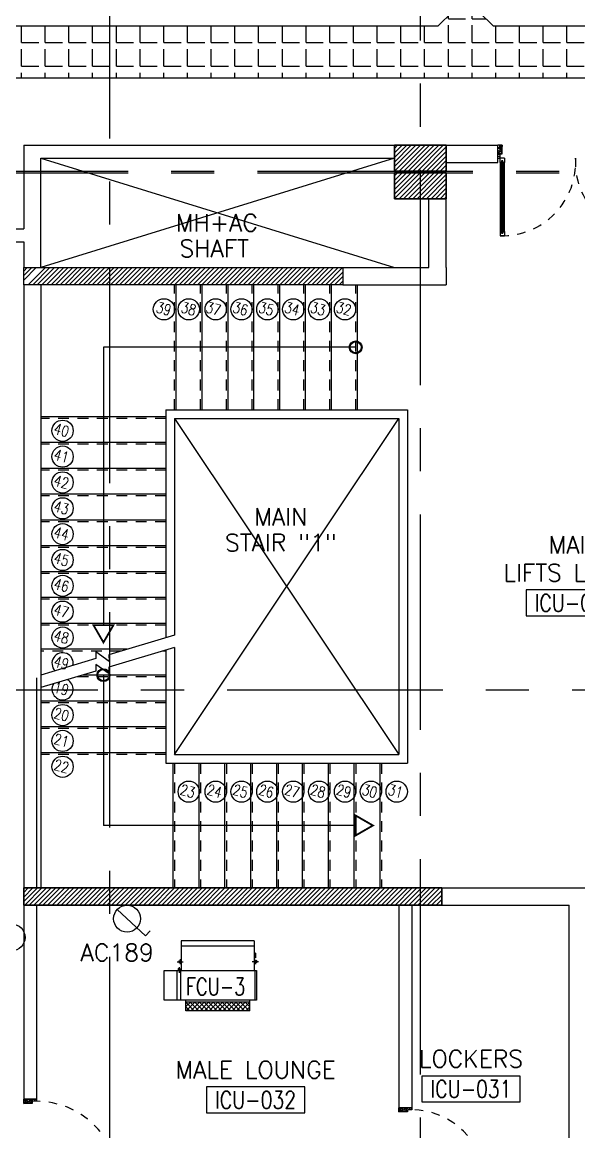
# Model space of a CAD drawing. Extents: x -0.4 to 91.9, y -1.1 to 78.4.
# Drawn here: x 61.97 to 68.43, y 22.22 to 35.1 of the extents above; entities that cross this region are included whole.
import ezdxf
from ezdxf.enums import TextEntityAlignment as Align

# ---------------------------------------------------------------- set-up
doc = ezdxf.new("R2010")
doc.units = 0
doc.header["$MEASUREMENT"] = 0
for name, pattern in [('CENTERX2', [4, 2.5, -0.5, 0.5, -0.5]), ('HIDDEN', [0.375, 0.25, -0.125]), ('HIDDEN2', [0.1875, 0.125, -0.0625])]:
    doc.linetypes.add(name, pattern=pattern)
doc.layers.get('0').update_dxf_attribs({"color": 11, "linetype": 'CONTINUOUS'})
for name, color, linetype in [('AXES', 11, 'CENTERX2'), ('COL', 11, 'CONTINUOUS'), ('DOOR', 11, 'CONTINUOUS'), ('E-SOCKETS', 4, 'CONTINUOUS'), ('E-TRAY', 2, 'CONTINUOUS'), ('FCU', 7, 'CONTINUOUS'), ('HAT', 11, 'CONTINUOUS'), ('RM-BOX', 11, 'CONTINUOUS'), ('RM-NAME', 11, 'CONTINUOUS'), ('RM-NO', 11, 'CONTINUOUS'), ('SHAFT', 11, 'CONTINUOUS'), ('STR', 11, 'CONTINUOUS'), ('TEXTN', 2, 'CONTINUOUS'), ('WALL', 11, 'CONTINUOUS')]:
    doc.layers.add(name, color=color, linetype=linetype)
doc.styles.add('ROMANS', font='ROMANS.shx', dxfattribs={"width": 0.6})

# ---------------------------------------------------------------- blocks, each defined once
blk = doc.blocks.new('RM1')
at = {"layer": 'RM-BOX'}
blk.add_lwpolyline([(570, -200), (-570, -200), (-570, -500), (570, -500)], close=True, dxfattribs=at)
at = {"layer": 'RM-NAME', "style": 'ROMANS'}
for tag, p in [('ROOMNAME1', (0, 324)), ('ROOMNAME2', (0, 0))]:
    blk.add_attdef(tag, text='', height=200, dxfattribs=at).set_placement(p, align=Align.MIDDLE)
at = {"layer": 'RM-NO', "style": 'ROMANS', "width": 0.8}
blk.add_attdef('ROOMNO', text='', height=200, dxfattribs=at).set_placement((0, -350), align=Align.MIDDLE)
blk = doc.blocks.new('*X93')
at = {"color": 0}
for p, q in [((76229, 144854), (76375, 145000)), ((76229, 144907), (76322, 145000)), ((76229, 144960), (76269, 145000)), ((76281, 144800), (76481, 145000)), ((76334, 144800), (76534, 145000)), ((76387, 144800), (76587, 145000)), ((76440, 144800), (76640, 145000)), ((76493, 144800), (76693, 145000)), ((76546, 144800), (76746, 145000)), ((76599, 144800), (76799, 145000)), ((76652, 144800), (76852, 145000)), ((76705, 144800), (76905, 145000)), ((76758, 144800), (76958, 145000)), ((76811, 144800), (77011, 145000)), ((76864, 144800), (77064, 145000)), ((76917, 144800), (77117, 145000)), ((76971, 144800), (77171, 145000)), ((77024, 144800), (77224, 145000)), ((77077, 144800), (77277, 145000)), ((77130, 144800), (77330, 145000)), ((77183, 144800), (77383, 145000)), ((77236, 144800), (77436, 145000)), ((77289, 144800), (77489, 145000)), ((77342, 144800), (77542, 145000)), ((77395, 144800), (77595, 145000)), ((77448, 144800), (77648, 145000)), ((77501, 144800), (77701, 145000)), ((77554, 144800), (77754, 145000)), ((77607, 144800), (77807, 145000)), ((77660, 144800), (77860, 145000)), ((77713, 144800), (77913, 145000)), ((77766, 144800), (77966, 145000)), ((77819, 144800), (78019, 145000)), ((77872, 144800), (78072, 145000)), ((77925, 144800), (78125, 145000)), ((77978, 144800), (78178, 145000)), ((78031, 144800), (78231, 145000)), ((78084, 144800), (78284, 145000)), ((78137, 144800), (78337, 145000)), ((78190, 144800), (78390, 145000)), ((78243, 144800), (78443, 145000)), ((78296, 144800), (78496, 145000)), ((78349, 144800), (78549, 145000)), ((78402, 144800), (78602, 145000)), ((78455, 144800), (78655, 145000)), ((78508, 144800), (78708, 145000)), ((78562, 144800), (78762, 145000)), ((78615, 144800), (78815, 145000)), ((78668, 144800), (78868, 145000)), ((78721, 144800), (78921, 145000)), ((78774, 144800), (78974, 145000)), ((78827, 144800), (79027, 145000)), ((78880, 144800), (79080, 145000)), ((78933, 144800), (79133, 145000)), ((78986, 144800), (79186, 145000)), ((79039, 144800), (79239, 145000)), ((79092, 144800), (79292, 145000)), ((79145, 144800), (79345, 145000)), ((79198, 144800), (79398, 145000)), ((79251, 144800), (79451, 145000)), ((79304, 144800), (79504, 145000)), ((79357, 144800), (79557, 145000)), ((79410, 144800), (79610, 145000)), ((79463, 144800), (79663, 145000)), ((79516, 144800), (79716, 145000)), ((79569, 144800), (79769, 145000)), ((79622, 144800), (79822, 145000)), ((79675, 144800), (79875, 145000)), ((79728, 144800), (79928, 145000)), ((79781, 144800), (79929, 144948)), ((79834, 144800), (79929, 144895)), ((79887, 144800), (79929, 144842))]:
    blk.add_line(p, q, dxfattribs=at)
blk = doc.blocks.new('*X92')
at = {"color": 0}
for p, q in [((76229, 137641), (76388, 137800)), ((76229, 137694), (76334, 137800)), ((76229, 137748), (76281, 137800)), ((76241, 137600), (76441, 137800)), ((76294, 137600), (76494, 137800)), ((76347, 137600), (76547, 137800)), ((76400, 137600), (76600, 137800)), ((76453, 137600), (76653, 137800)), ((76506, 137600), (76706, 137800)), ((76559, 137600), (76759, 137800)), ((76612, 137600), (76812, 137800)), ((76665, 137600), (76865, 137800)), ((76718, 137600), (76918, 137800)), ((76771, 137600), (76971, 137800)), ((76824, 137600), (77024, 137800)), ((76877, 137600), (77077, 137800)), ((76930, 137600), (77130, 137800)), ((76983, 137600), (77183, 137800)), ((77036, 137600), (77236, 137800)), ((77089, 137600), (77289, 137800)), ((77142, 137600), (77342, 137800)), ((77195, 137600), (77395, 137800)), ((77248, 137600), (77448, 137800)), ((77301, 137600), (77501, 137800)), ((77354, 137600), (77554, 137800)), ((77407, 137600), (77607, 137800)), ((77460, 137600), (77660, 137800)), ((77513, 137600), (77713, 137800)), ((77566, 137600), (77766, 137800)), ((77619, 137600), (77819, 137800)), ((77672, 137600), (77872, 137800)), ((77725, 137600), (77925, 137800)), ((77779, 137600), (77979, 137800)), ((77832, 137600), (78032, 137800)), ((77885, 137600), (78085, 137800)), ((77938, 137600), (78138, 137800)), ((77991, 137600), (78191, 137800)), ((78044, 137600), (78244, 137800)), ((78097, 137600), (78297, 137800)), ((78150, 137600), (78350, 137800)), ((78203, 137600), (78403, 137800)), ((78256, 137600), (78456, 137800)), ((78309, 137600), (78509, 137800)), ((78362, 137600), (78562, 137800)), ((78415, 137600), (78615, 137800)), ((78468, 137600), (78668, 137800)), ((78521, 137600), (78721, 137800)), ((78574, 137600), (78774, 137800)), ((78627, 137600), (78827, 137800)), ((78680, 137600), (78880, 137800)), ((78733, 137600), (78933, 137800)), ((78786, 137600), (78986, 137800)), ((78839, 137600), (79039, 137800)), ((78892, 137600), (79092, 137800)), ((78945, 137600), (79145, 137800)), ((78998, 137600), (79198, 137800)), ((79051, 137600), (79251, 137800)), ((79104, 137600), (79304, 137800)), ((79157, 137600), (79357, 137800)), ((79210, 137600), (79410, 137800)), ((79263, 137600), (79463, 137800)), ((79316, 137600), (79516, 137800)), ((79369, 137600), (79569, 137800)), ((79423, 137600), (79623, 137800)), ((79476, 137600), (79676, 137800)), ((79529, 137600), (79729, 137800)), ((79582, 137600), (79782, 137800)), ((79635, 137600), (79835, 137800)), ((79688, 137600), (79888, 137800)), ((79741, 137600), (79941, 137800)), ((79794, 137600), (79994, 137800)), ((79847, 137600), (80047, 137800)), ((79900, 137600), (80100, 137800)), ((79953, 137600), (80153, 137800)), ((80006, 137600), (80206, 137800)), ((80059, 137600), (80259, 137800)), ((80112, 137600), (80312, 137800)), ((80165, 137600), (80365, 137800)), ((80218, 137600), (80418, 137800)), ((80271, 137600), (80471, 137800)), ((80324, 137600), (80524, 137800)), ((80377, 137600), (80577, 137800)), ((80430, 137600), (80630, 137800)), ((80483, 137600), (80683, 137800)), ((80536, 137600), (80736, 137800)), ((80589, 137600), (80789, 137800)), ((80642, 137600), (80842, 137800)), ((80695, 137600), (80895, 137800)), ((80748, 137600), (80948, 137800)), ((80801, 137600), (81001, 137800)), ((80854, 137600), (81054, 137800)), ((80907, 137600), (81079, 137772)), ((80960, 137600), (81079, 137718)), ((81014, 137600), (81079, 137665)), ((81067, 137600), (81079, 137612))]:
    blk.add_line(p, q, dxfattribs=at)
blk = doc.blocks.new('C5')
at = {"layer": 'HAT', "linetype": 'ByBlock'}
h = blk.add_hatch(dxfattribs=at)
h.set_pattern_fill('ANSI31', color=256, scale=300, style=0)
h.set_pattern_definition([(45, (-223356.182, -51411.005), (-26.516504, 26.516504), [])])
h.paths.add_polyline_path([(300, 300), (0, 300), (0, 0), (300, 0)])
h.paths.add_polyline_path([(600, 300), (300, 300), (300, 0), (600, 0)])
at = {"layer": 'COL'}
blk.add_lwpolyline([(600, 300), (0, 300), (0, 0), (600, 0)], close=True, dxfattribs=at)
blk = doc.blocks.new('A$C272A55A0')
at = {"layer": 'DOOR', "color": 0, "linetype": 'ByBlock'}
for p, q in [((0, 900), (0, 1050)), ((50, 1050), (0, 1050)), ((50, 950), (50, 1050)), ((1750, 950), (1750, 1050)), ((1750, 1050), (1800, 1050)), ((1800, 1050), (1800, 900)), ((25, 950), (50, 950)), ((25, 900), (25, 950)), ((1775, 950), (1750, 950)), ((1775, 900), (1775, 950)), ((0, 900), (25, 900)), ((75, 900), (25, 900)), ((25, 850), (25, 900)), ((42, 850), (25, 850)), ((58, 870), (42, 870)), ((42, 870), (42, 850)), ((58, 850), (58, 870)), ((75, 850), (58, 850)), ((75, 900), (75, 850)), ((1725, 900), (1775, 900)), ((1725, 900), (1725, 850)), ((1725, 850), (1742, 850)), ((1742, 870), (1758, 870)), ((1742, 850), (1742, 870)), ((1758, 870), (1758, 850)), ((1758, 850), (1775, 850)), ((1800, 900), (1775, 900)), ((1775, 850), (1775, 900)), ((1718, 160), (1709, 160)), ((1709, 95), (1709, 160)), ((1725, 173), (1718, 173)), ((1718, 173), (1718, 83)), ((1718, 95), (1718, 160)), ((1775, 173), (1782, 173)), ((1782, 173), (1782, 83)), ((1782, 160), (1791, 160)), ((1782, 95), (1782, 160)), ((1791, 95), (1791, 160)), ((25, 50), (42, 50)), ((25, 50), (25, 0)), ((25, 0), (75, 0)), ((75, 0), (25, 0)), ((42, 50), (42, 30)), ((42, 30), (58, 30)), ((58, 50), (75, 50)), ((58, 50), (58, 30)), ((75, 50), (75, 0)), ((1718, 95), (1709, 95)), ((1725, 83), (1718, 83)), ((1742, 50), (1725, 50)), ((1725, 50), (1725, 0)), ((1775, 0), (1725, 0)), ((1725, 0), (1775, 0)), ((1742, 50), (1742, 30)), ((1758, 30), (1742, 30)), ((1775, 50), (1758, 50)), ((1758, 50), (1758, 30)), ((1775, 83), (1782, 83)), ((1775, 50), (1775, 0)), ((1782, 95), (1791, 95))]:
    blk.add_line(p, q, dxfattribs=at)
at = {"layer": 'DOOR', "color": 9, "linetype": 'ByBlock'}
for p, q in [((50, 1050), (0, 1010)), ((50, 1050), (0, 937)), ((50, 1050), (37, 950)), ((1750, 1050), (1800, 1010)), ((1750, 1050), (1800, 937)), ((1750, 1050), (1763, 950))]:
    blk.add_line(p, q, dxfattribs=at)
at = {"layer": 'DOOR', "linetype": 'ByBlock'}
for p, q in [((25, 850), (25, 50)), ((42, 850), (42, 50)), ((58, 850), (58, 50)), ((75, 50), (75, 850)), ((1725, 50), (1725, 850)), ((1742, 850), (1742, 50)), ((1758, 850), (1758, 50)), ((1775, 850), (1775, 50))]:
    blk.add_line(p, q, dxfattribs=at)
at = {"layer": 'DOOR', "color": 0, "linetype": 'ByBlock'}
for centre in [(1676, 128), (1824, 128)]:
    blk.add_circle(centre, 32.4, dxfattribs=at)
at = {"layer": 'DOOR', "color": 9, "linetype": 'ByBlock'}
for centre, radius, start, end in [((50, 1050), 34.4, 180, 270), ((50, 1050), 14.4, 180, 270), ((1750, 1050), 14.4, 270, 0), ((1750, 1050), 34.4, 270, 0), ((50, 1050), 54.4, 203.2074, 270), ((50, 1050), 74.4, 227.7764, 270), ((50, 1050), 94.4, 238.0182, 270), ((50, 1050), 114, 244.0838, 257.3774), ((50, 1050), 134, 248.1598, 259.28), ((50, 1050), 154, 251.1053, 256.2858), ((1750, 1050), 54.4, 270, 336.7926), ((1750, 1050), 74.4, 270, 312.2236), ((1750, 1050), 94.4, 270, 301.9818), ((1750, 1050), 114, 282.6226, 295.9162), ((1750, 1050), 134, 280.72, 291.8402), ((1750, 1050), 154, 283.7142, 288.8947)]:
    blk.add_arc(centre, radius, start, end, dxfattribs=at)
at = {"layer": 'DOOR', "linetype": 'HIDDEN', "ltscale": 0.5}
for centre, start, end in [((50, 851), 268.3174, 3.2965), ((1750, 851), 176.7035, 271.6826)]:
    blk.add_arc(centre, 851, start, end, dxfattribs=at)
at = {"layer": 'WALL', "linetype": 'ByBlock'}
blk.add_line((1800, 900), (1800, 1050), dxfattribs=at)
blk = doc.blocks.new('DOOR90')
at = {"layer": 'DOOR', "color": 0, "linetype": 'ByBlock'}
for p, q in [((-150, 0), (-150, -25)), ((-150, 0), (0, 0)), ((0, -50), (0, 0)), ((-1000, -25), (-1000, -75)), ((-1000, -75), (-1000, -25)), ((-950, -25), (-1000, -25)), ((-950, -75), (-1000, -75)), ((-970, -42), (-970, -58)), ((-950, -42), (-970, -42)), ((-950, -58), (-970, -58)), ((-950, -25), (-950, -42)), ((-950, -58), (-950, -75)), ((-918, -25), (-918, -18)), ((-828, -18), (-918, -18)), ((-918, -75), (-918, -82)), ((-828, -82), (-918, -82)), ((-905, -18), (-905, -9)), ((-905, -9), (-840, -9)), ((-905, -18), (-840, -18)), ((-905, -82), (-905, -91)), ((-905, -82), (-840, -82)), ((-905, -91), (-840, -91)), ((-840, -18), (-840, -9)), ((-840, -82), (-840, -91)), ((-828, -25), (-828, -18)), ((-828, -75), (-828, -82)), ((-200, -42), (-200, -25)), ((-200, -25), (-150, -25)), ((-180, -42), (-200, -42)), ((-200, -75), (-200, -58)), ((-200, -58), (-180, -58)), ((-150, -75), (-200, -75)), ((-180, -58), (-180, -42)), ((-150, -75), (-150, -25)), ((-150, -25), (-100, -25)), ((-100, -25), (-100, -50)), ((-100, -50), (0, -50)), ((-150, -900), (-150, -875)), ((-150, -875), (-100, -875)), ((0, -900), (-150, -900)), ((-150, -900), (0, -900)), ((-100, -850), (0, -850)), ((-100, -875), (-100, -850)), ((0, -850), (0, -900))]:
    blk.add_line(p, q, dxfattribs=at)
at = {"layer": 'DOOR', "color": 9, "linetype": 'ByBlock'}
for p, q in [((0, -50), (-114, 0)), ((0, -50), (-40, 0)), ((0, -50), (-100, -37)), ((0, -850), (-114, -900)), ((0, -850), (-100, -863)), ((0, -850), (-40, -900))]:
    blk.add_line(p, q, dxfattribs=at)
at = {"layer": 'DOOR', "linetype": 'ByBlock'}
for p, q in [((-200, -25), (-950, -25)), ((-200, -42), (-950, -42)), ((-200, -58), (-950, -58)), ((-950, -75), (-200, -75))]:
    blk.add_line(p, q, dxfattribs=at)
at = {"layer": 'DOOR', "color": 0, "linetype": 'ByBlock'}
for centre in [(-873, 24), (-873, -124)]:
    blk.add_circle(centre, 32.4, dxfattribs=at)
at = {"layer": 'DOOR', "color": 9, "linetype": 'ByBlock'}
for centre, radius, start, end in [((0, -50), 154, 161.1053, 166.2858), ((0, -50), 134, 158.1598, 169.28), ((0, -50), 94.4, 148.0182, 180), ((0, -50), 74.4, 137.7764, 180), ((0, -50), 114, 154.0838, 167.3774), ((0, -50), 54.4, 113.2074, 180), ((0, -50), 34.4, 90, 180), ((0, -50), 14.4, 90, 180), ((0, -850), 154, 193.7142, 198.8947), ((0, -850), 134, 190.72, 201.8402), ((0, -850), 94.4, 180, 211.9818), ((0, -850), 74.4, 180, 222.2236), ((0, -850), 54.4, 180, 246.7926), ((0, -850), 34.4, 180, 270), ((0, -850), 14.4, 180, 270)]:
    blk.add_arc(centre, radius, start, end, dxfattribs=at)
at = {"layer": 'DOOR', "linetype": 'HIDDEN', "ltscale": 0.5}
blk.add_arc((-150, -25), 850, 180, 270, dxfattribs=at)
blk = doc.blocks.new('DOOR-10')
at = {"layer": 'DOOR', "color": 0, "linetype": 'ByBlock'}
for p, q in [((-26, 1100), (-76, 1100)), ((-76, 1100), (-26, 1100)), ((-76, 1050), (-76, 1100)), ((-59, 1050), (-76, 1050)), ((-43, 1070), (-59, 1070)), ((-59, 1050), (-59, 1070)), ((-43, 1050), (-43, 1070)), ((-26, 1050), (-43, 1050)), ((-26, 1050), (-26, 1100)), ((-83, 1005), (-92, 1005)), ((-92, 1005), (-92, 940)), ((-83, 940), (-92, 940)), ((-76, 1018), (-83, 1018)), ((-83, 928), (-83, 1018)), ((-83, 1005), (-83, 940)), ((-76, 928), (-83, 928)), ((-26, 1018), (-18, 1018)), ((-26, 928), (-18, 928)), ((-18, 928), (-18, 1018)), ((-18, 1005), (-9, 1005)), ((-18, 1005), (-18, 940)), ((-18, 940), (-9, 940)), ((-9, 1005), (-9, 940)), ((-1001, 0), (-1001, 150)), ((-1001, 150), (-976, 150)), ((-1001, 150), (-1001, 0)), ((-976, 150), (-976, 100)), ((-76, 200), (-59, 200)), ((-76, 150), (-76, 200)), ((-76, 150), (-26, 150)), ((-59, 200), (-59, 180)), ((-59, 180), (-43, 180)), ((-43, 200), (-26, 200)), ((-43, 180), (-43, 200)), ((-26, 200), (-26, 150)), ((-1, 150), (-26, 150)), ((-26, 150), (-26, 100)), ((-951, 0), (-1001, 0)), ((-976, 100), (-951, 100)), ((-951, 100), (-951, 0)), ((-51, 100), (-51, 0)), ((-26, 100), (-51, 100)), ((-51, 0), (-1, 0))]:
    blk.add_line(p, q, dxfattribs=at)
at = {"layer": 'DOOR', "linetype": 'ByBlock'}
for p, q in [((-76, 1050), (-76, 200)), ((-59, 200), (-59, 1050)), ((-43, 200), (-43, 1050)), ((-26, 200), (-26, 1050))]:
    blk.add_line(p, q, dxfattribs=at)
at = {"layer": 'DOOR', "color": 9, "linetype": 'ByBlock'}
for p, q in [((-1, 0), (-1, 150)), ((-951, 0), (-1001, 114)), ((-951, 0), (-1001, 40)), ((-951, 0), (-964, 100)), ((-51, 0), (-1, 114)), ((-51, 0), (-37, 100)), ((-51, 0), (-1, 40))]:
    blk.add_line(p, q, dxfattribs=at)
at = {"layer": 'DOOR', "color": 0, "linetype": 'ByBlock'}
for centre in [(-124, 973), (23, 973)]:
    blk.add_circle(centre, 32.4, dxfattribs=at)
at = {"layer": 'DOOR', "linetype": 'HIDDEN', "ltscale": 0.5}
blk.add_arc((-23, 149), 952, 93.1482, 179.9482, dxfattribs=at)
at = {"layer": 'DOOR', "color": 9, "linetype": 'ByBlock'}
for centre, radius, start, end in [((-951, 0), 154, 103.7142, 108.8947), ((-951, 0), 134, 100.72, 111.8402), ((-51, 0), 134, 68.1598, 79.28), ((-51, 0), 154, 71.1053, 76.2858), ((-951, 0), 94.4, 90, 121.9818), ((-951, 0), 74.4, 90, 132.2236), ((-951, 0), 54.4, 90, 156.7926), ((-951, 0), 34.4, 90, 180), ((-951, 0), 14.4, 90, 180), ((-51, 0), 94.4, 58.0182, 90), ((-51, 0), 74.4, 47.7764, 90), ((-51, 0), 54.4, 23.2074, 90), ((-51, 0), 34.4, 0, 90), ((-51, 0), 14.4, 0, 90), ((-51, 0), 114, 64.0838, 77.3774)]:
    blk.add_arc(centre, radius, start, end, dxfattribs=at)
blk = doc.blocks.new('*X190')
at = {"color": 0}
for p, q in [((16890, -2467), (16943, -2414)), ((16890, -2520), (16990, -2420)), ((16990, -2512), (16892, -2414)), ((16990, -2459), (16945, -2414)), ((16990, -2565), (16890, -2465)), ((16890, -2573), (16990, -2473)), ((16990, -2619), (16890, -2519)), ((16890, -2626), (16990, -2526)), ((16990, -2672), (16890, -2572)), ((16890, -2679), (16990, -2579)), ((16990, -2725), (16890, -2625)), ((16890, -2732), (16990, -2632)), ((16990, -2778), (16890, -2678)), ((16890, -2785), (16990, -2685)), ((16990, -2831), (16890, -2731)), ((16890, -2838), (16990, -2738)), ((16990, -2884), (16890, -2784)), ((16890, -2891), (16990, -2791)), ((16990, -2937), (16890, -2837)), ((16890, -2944), (16990, -2844)), ((16990, -2990), (16890, -2890)), ((16890, -2997), (16990, -2897)), ((16990, -3043), (16890, -2943)), ((16890, -3050), (16990, -2950)), ((16990, -3096), (16890, -2996)), ((16890, -3103), (16990, -3003)), ((16990, -3149), (16890, -3049)), ((16892, -3155), (16990, -3056)), ((16944, -3155), (16890, -3102)), ((16945, -3155), (16990, -3109))]:
    blk.add_line(p, q, dxfattribs=at)
blk = doc.blocks.new('WHE06')
at = {"color": 2}
for p, q in [((689, 621), (346, 621)), ((346, 621), (346, 469)), ((689, 469), (689, 621)), ((60, -422), (60, 422)), ((212, 437), (269, 437)), ((232, 452), (232, 422)), ((232, 452), (252, 452)), ((242, 472), (242, 399)), ((252, 452), (252, 422)), ((305, 448), (373, 448)), ((321, 458), (321, 438)), ((321, 458), (346, 458)), ((321, 438), (346, 438)), ((346, 430), (689, 430)), ((811, 371), (689, 371)), ((711, -371), (711, 371)), ((811, -371), (811, 371)), ((811, -371), (689, -371)), ((142, -437), (142, -422)), ((142, -437), (197, -437)), ((197, -437), (197, -422)), ((221, -437), (269, -437)), ((232, -452), (232, -422)), ((232, -452), (252, -452)), ((242, -472), (242, -399)), ((252, -452), (252, -422)), ((346, -430), (689, -430))]:
    blk.add_line(p, q, dxfattribs=at)
at = {"color": 6}
for p, q in [((0, -422), (0, 422)), ((0, 422), (346, 422)), ((346, 469), (346, -451)), ((689, 469), (346, 469)), ((689, -451), (689, 469)), ((0, -422), (346, -422)), ((346, -451), (689, -451))]:
    blk.add_line(p, q, dxfattribs=at)
at = {"color": 2}
blk.add_blockref('*X190', (-16179, 2784), dxfattribs=at)

msp = doc.modelspace()

# ---------------------------------------------------------------- hatches: boundary and pattern name
at = {"layer": 'HAT', "linetype": 'ByBlock'}
h = msp.add_hatch(dxfattribs=at)
h.set_pattern_fill('ANGLE', color=256, style=0)
h.set_pattern_definition([(0, (-275968.1855, -57293.01293), (0, 0.275), [0.2, -0.075]), (90, (-275968.1855, -57293.01293), (-0.275, 2e-17), [0.2, -0.075])])
h.paths.add_polyline_path([(59.39, 34.4506), (59.39, 35.0506), (56.99, 35.0506), (56.99, 34.4506)])
h.paths.add_polyline_path([(62.99, 34.4506), (62.99, 35.0506), (59.39, 35.0506), (59.39, 34.4506)])
h.paths.add_polyline_path([(66.59, 34.4506), (66.59, 35.0506), (62.99, 35.0506), (62.99, 34.4506)])
h.paths.add_polyline_path([(70.19, 34.4506), (70.19, 35.0506), (67.4374, 35.0506), (67.2649, 35.2231), (67.2649, 36.97), (66.9649, 36.97), (66.9649, 35.2231), (66.7924, 35.0506), (66.59, 35.0506), (66.59, 34.4506)])
h.paths.add_polyline_path([(73.7434, 34.4506), (74.0391, 34.155), (74.0391, 33.3989), (74.415, 33.3989), (74.415, 33.47), (74.415, 33.52), (74.465, 33.52), (74.465, 33.57), (74.44, 33.57), (74.44, 33.67), (74.49, 33.67), (74.6391, 33.67), (74.6391, 34.4035), (73.9919, 35.0506), (70.19, 35.0506), (70.19, 34.4506)])

# ---------------------------------------------------------------- linework, layer by layer
at = {"layer": 'AXES'}
for p, q in [((66.59, -1.1143), (66.59, 77.6984)), ((66.59, -1.1143), (66.59, 77.6984)), ((62.99, 5.75), (62.99, 64.57)), ((0.7, 33.37), (73.79, 33.37)), ((0.7, 33.35), (73.79, 33.35)), ((0.35, 27.35), (68.39, 27.35)), ((68.39, 27.35), (84.59, 27.35))]:
    msp.add_line(p, q, dxfattribs=at)
at = {"layer": 'COL'}
for points in [[(61.99, 32.05), (61.99, 32.25), (65.69, 32.25), (65.69, 32.05)], [(66.84, 25.05), (61.99, 25.05), (61.99, 24.85), (66.84, 24.85)]]:
    msp.add_lwpolyline(points, close=True, dxfattribs=at)
at = {"layer": 'E-SOCKETS'}
for p, q in [((63.075, 24.8002), (63.4029, 24.495)), ((63.4029, 24.495), (63.4573, 24.5536))]:
    msp.add_line(p, q, dxfattribs=at)
for centre in [(63.1894, 24.6937), (61.849, 24.4762)]:
    msp.add_circle(centre, 0.1562, dxfattribs=at)
at = {"layer": 'E-TRAY', "color": 4, "linetype": 'ByBlock'}
for p, q in [((66.7924, 35.0506), (66.9649, 35.2231)), ((67.4374, 35.0506), (67.2649, 35.2231))]:
    msp.add_line(p, q, dxfattribs=at)
at = {"layer": 'E-TRAY', "color": 4}
for p, q in [((66.7924, 35.0506), (32.1534, 35.0506)), ((73.9919, 35.0506), (67.4374, 35.0506)), ((73.7434, 34.4506), (60.3146, 34.4506))]:
    msp.add_line(p, q, dxfattribs=at)
at = {"layer": 'SHAFT'}
for p, q in [((66.29, 33.52), (62.19, 32.25)), ((62.19, 33.52), (66.29, 32.25)), ((63.74, 30.5), (66.34, 26.6)), ((63.74, 26.6), (66.34, 30.5))]:
    msp.add_line(p, q, dxfattribs=at)
at = {"layer": 'STR', "linetype": 'HIDDEN2'}
for p, q in [((63.74, 30.6), (63.74, 32.05)), ((64.04, 30.6), (64.04, 32.05)), ((64.34, 30.6), (64.34, 32.05)), ((64.64, 30.6), (64.64, 32.05)), ((64.94, 30.6), (64.94, 32.05)), ((65.24, 30.6), (65.24, 32.05)), ((65.54, 30.6), (65.54, 32.05)), ((65.84, 30.6), (65.84, 32.05)), ((63.64, 30.5), (62.19, 30.5)), ((63.64, 30.2), (62.19, 30.2)), ((63.64, 29.9), (62.19, 29.9)), ((63.64, 29.6), (62.19, 29.6)), ((63.64, 29.3), (62.19, 29.3)), ((63.64, 29), (62.19, 29)), ((63.64, 28.7), (62.19, 28.7)), ((63.64, 28.4), (62.19, 28.4)), ((63.64, 28.1), (62.19, 28.1)), ((63.1221, 27.8), (62.19, 27.8)), ((63.64, 27.8), (63.6046, 27.8)), ((63.64, 27.5), (62.6059, 27.5)), ((63.64, 27.2), (62.19, 27.2)), ((63.64, 26.9), (62.19, 26.9)), ((63.64, 26.6), (62.19, 26.6)), ((63.74, 26.5), (63.74, 25.05)), ((64.04, 26.5), (64.04, 25.05)), ((64.34, 26.5), (64.34, 25.05)), ((64.64, 26.5), (64.64, 25.05)), ((64.94, 26.5), (64.94, 25.05)), ((65.24, 26.5), (65.24, 25.05)), ((65.54, 26.5), (65.54, 25.05)), ((65.84, 26.5), (65.84, 25.05)), ((66.14, 26.5), (66.14, 25.05))]:
    msp.add_line(p, q, dxfattribs=at)
at = {"layer": 'STR'}
for p, q in [((63.76, 30.6), (63.76, 32.05)), ((64.06, 30.6), (64.06, 32.05)), ((64.36, 30.6), (64.36, 32.05)), ((64.66, 30.6), (64.66, 32.05)), ((64.96, 30.6), (64.96, 32.05)), ((65.26, 30.6), (65.26, 32.05)), ((65.56, 30.6), (65.56, 32.05)), ((65.86, 30.6), (65.86, 32.05)), ((65.84, 31.325), (62.915, 31.325)), ((62.915, 31.325), (62.915, 28.1)), ((63.64, 30.6), (63.64, 27.9556)), ((63.64, 30.6), (66.44, 30.6)), ((66.44, 30.6), (66.44, 26.5)), ((63.64, 30.52), (62.19, 30.52)), ((63.64, 30.52), (62.19, 30.52)), ((63.74, 30.5), (63.74, 27.9856)), ((63.74, 30.5), (66.34, 30.5)), ((66.34, 30.5), (66.34, 26.6)), ((63.64, 30.22), (62.19, 30.22)), ((63.64, 29.92), (62.19, 29.92)), ((63.64, 29.62), (62.19, 29.62)), ((63.64, 29.32), (62.19, 29.32)), ((63.64, 29.02), (62.19, 29.02)), ((63.64, 28.72), (62.19, 28.72)), ((63.64, 28.42), (62.19, 28.42)), ((63.64, 28.12), (62.19, 28.12)), ((63.1886, 27.82), (62.19, 27.82)), ((63.74, 27.8407), (63.74, 26.6)), ((63.64, 27.8106), (63.64, 26.5)), ((63.64, 27.52), (62.6725, 27.52)), ((62.915, 27.52), (62.915, 25.775)), ((63.64, 27.22), (62.19, 27.22)), ((63.64, 26.92), (62.19, 26.92)), ((63.64, 26.62), (62.19, 26.62)), ((63.74, 26.6), (66.34, 26.6)), ((63.64, 26.5), (66.44, 26.5)), ((63.72, 26.5), (63.72, 25.05)), ((64.02, 26.5), (64.02, 25.05)), ((64.32, 26.5), (64.32, 25.05)), ((64.62, 26.5), (64.62, 25.05)), ((64.92, 26.5), (64.92, 25.05)), ((65.22, 26.5), (65.22, 25.05)), ((65.52, 26.5), (65.52, 25.05)), ((65.82, 26.5), (65.82, 25.05)), ((66.12, 26.5), (66.12, 25.05)), ((65.84, 25.775), (62.915, 25.775))]:
    msp.add_line(p, q, dxfattribs=at)
at = {"layer": 'STR', "const_width": 0.0215}
for points in [[(63.0305, 28.1), (62.7995, 28.1), (62.915, 27.9)], [(65.84, 25.8905), (65.84, 25.6595), (66.04, 25.775)]]:
    msp.add_lwpolyline(points, close=True, dxfattribs=at)
at = {"layer": 'STR'}
for points in [[(63.74, 27.9856), (62.9762, 27.7562), (62.9814, 27.6797), (62.8277, 27.7894), (62.8277, 27.7116), (62.19, 27.52)], [(63.74, 27.8407), (62.9762, 27.6112), (62.9814, 27.5347), (62.8277, 27.6444), (62.8277, 27.5666), (62.19, 27.3751)]]:
    msp.add_lwpolyline(points, dxfattribs=at)
at = {"layer": 'STR', "color": 11}
for centre in [(63.6161, 31.766), (63.9044, 31.766), (64.2161, 31.766), (64.5161, 31.766), (64.8161, 31.766), (65.1161, 31.766), (65.4161, 31.766), (65.7161, 31.766), (62.441, 30.3567), (62.441, 30.0567), (62.441, 29.7567), (62.441, 29.4567), (62.441, 29.1567), (62.441, 28.8567), (62.441, 28.5567), (62.441, 28.2567), (62.441, 27.9567), (62.441, 27.0567), (62.441, 26.7567), (62.441, 26.4567), (63.9044, 26.168), (64.2161, 26.168), (64.5161, 26.168), (64.8161, 26.168), (65.1161, 26.168), (65.4161, 26.168), (65.7161, 26.168), (66.0161, 26.168), (66.3161, 26.168)]:
    msp.add_circle(centre, 0.1232, dxfattribs=at)
at = {"layer": 'STR'}
for centre, radius in [((65.84, 31.325), 0.075), ((65.84, 31.325), 0.065), ((62.915, 27.52), 0.075), ((62.915, 27.52), 0.065)]:
    msp.add_circle(centre, radius, dxfattribs=at)
at = {"layer": 'STR', "color": 11}
for centre, start, end in [((62.441, 27.6567), 348.27953, 225.16221), ((62.441, 27.3567), 149.93422, 63.50752)]:
    msp.add_arc(centre, 0.1232, start, end, dxfattribs=at)
at = {"layer": 'WALL'}
for p, q in [((61.99, 33.67), (61.99, 32.7)), ((61.99, 33.67), (66.29, 33.67)), ((66.89, 33.67), (67.49, 33.67)), ((67.49, 33.47), (67.49, 33.67)), ((62.19, 32.25), (62.19, 33.52)), ((62.19, 33.52), (66.29, 33.52)), ((66.89, 33.47), (67.49, 33.47)), ((66.69, 32.25), (66.69, 33.05)), ((66.89, 32.25), (66.89, 33.05)), ((61.715, 32.7), (61.99, 32.7)), ((61.715, 32.55), (61.99, 32.55)), ((61.99, 32.55), (61.99, 32.25)), ((65.69, 32.25), (66.69, 32.25)), ((66.89, 32.25), (66.89, 32.05)), ((61.99, 32.05), (61.99, 26.69)), ((62.19, 32.05), (62.19, 25.05)), ((65.69, 32.05), (66.89, 32.05)), ((61.99, 27.49), (61.99, 22.6)), ((62.14, 27.49), (62.14, 25.05)), ((66.84, 25.05), (71.09, 25.05)), ((62.14, 24.85), (68.315, 24.85)), ((62.14, 24.85), (62.14, 22.6)), ((66.34, 24.85), (66.34, 22.5)), ((66.49, 24.85), (66.49, 22.5)), ((68.315, 21.45), (68.315, 24.85)), ((61.99, 22.6), (62.14, 22.6)), ((66.34, 22.5), (66.49, 22.5))]:
    msp.add_line(p, q, dxfattribs=at)
at = {"layer": 'WALL', "linetype": 'ByBlock', "ltscale": 0.3}
for points in [[(66.29, 33.67), (66.89, 33.67), (66.89, 33.37), (66.29, 33.37)], [(66.29, 33.35), (66.89, 33.35), (66.89, 33.05), (66.29, 33.05)], [(61.99, 32.25), (65.69, 32.25), (65.69, 32.05), (61.99, 32.05)], [(61.99, 25.05), (66.84, 25.05), (66.84, 24.85), (61.99, 24.85)]]:
    msp.add_lwpolyline(points, close=True, dxfattribs=at)

# ---------------------------------------------------------------- block references
at = {"layer": 'COL', "linetype": 'ByBlock', "xscale": 0.001, "yscale": 0.001, "zscale": 0.001}
for p in [(66.29, 33.37), (66.29, 33.05)]:
    msp.add_blockref('C5', p, dxfattribs=at)
at = {"layer": 'DOOR', "color": 0, "linetype": 'ByBlock', "xscale": 0.001, "yscale": 0.001, "zscale": 0.001}
msp.add_blockref('A$C272A55A0', (67.49, 32.6196), dxfattribs=at)
at = {"layer": 'DOOR', "color": 0, "linetype": 'ByBlock', "ltscale": 0.3, "xscale": 0.001, "yscale": 0.001, "zscale": 0.001, "rotation": 270}
msp.add_blockref('DOOR-10', (61.99, 21.5993), dxfattribs=at)
at = {"layer": 'DOOR', "color": 0, "linetype": 'ByBlock', "xscale": 0.001, "yscale": 0.001, "zscale": 0.001, "rotation": 180}
msp.add_blockref('DOOR90', (66.34, 21.6), dxfattribs=at)
at = {"layer": 'FCU', "linetype": 'ByBlock', "xscale": -0.001000002026557922, "yscale": 0.001000002026557922, "zscale": 0.001, "rotation": 90}
msp.add_blockref('WHE06', (64.24, 24.4364), dxfattribs=at)
at = {"layer": 'HAT', "xscale": 0.001, "yscale": 0.001, "zscale": 0.001}
for name in ['*X93', '*X92']:
    msp.add_blockref(name, (-14.2392, -112.7497), dxfattribs=at)
at = {"layer": 'RM-NAME', "xscale": 0.001, "yscale": 0.001, "zscale": 0.001}
for p, values in [((68.3856, 28.7085), {'ROOMNO': 'ICU-028', 'ROOMNAME2': 'LIFTS LOBBY', 'ROOMNAME1': 'MAIN'}), ((67.1778, 23.0676), {'ROOMNO': 'ICU-031', 'ROOMNAME2': 'LOCKERS'}), ((64.6794, 22.9405), {'ROOMNO': 'ICU-032', 'ROOMNAME2': 'MALE LOUNGE'})]:
    msp.add_blockref('RM1', p, dxfattribs=at).add_auto_attribs(values)

# ---------------------------------------------------------------- texts
at = {"layer": 'E-SOCKETS', "style": 'ROMANS'}
msp.add_text('AC189', height=0.2, dxfattribs=at).set_placement((62.6494, 24.2012))
at = {"layer": 'RM-NAME', "style": 'ROMANS'}
for s, p in [('MH+AC', (64.2306, 32.7703)), ('SHAFT', (64.1998, 32.4732)), ('MAIN', (64.972, 29.3582)), ('STAIR "1"', (64.972, 29.0582))]:
    msp.add_text(s, height=0.2, dxfattribs=at).set_placement(p, align=Align.MIDDLE)
at = {"layer": 'STR', "color": 9, "style": 'ROMANS', "width": 0.8}
for s, p in [('39', (63.6149, 31.7725)), ('38', (63.9032, 31.7725)), ('37', (64.1915, 31.7725)), ('36', (64.5032, 31.7725)), ('35', (64.8032, 31.7725)), ('34', (65.1032, 31.7725)), ('33', (65.4032, 31.7725)), ('32', (65.7032, 31.7725)), ('40', (62.4281, 30.3631)), ('41', (62.4281, 30.0631)), ('42', (62.4281, 29.7631)), ('43', (62.4281, 29.4631)), ('44', (62.4281, 29.1631)), ('45', (62.4281, 28.8631)), ('46', (62.4281, 28.5631)), ('47', (62.4281, 28.2631)), ('48', (62.4281, 27.9631)), ('49', (62.4281, 27.6631)), ('19', (62.4281, 27.3631)), ('20', (62.4281, 27.0631)), ('21', (62.4281, 26.7631)), ('22', (62.4281, 26.4631)), ('23', (63.8915, 26.1745)), ('24', (64.2032, 26.1745)), ('25', (64.5032, 26.1745)), ('26', (64.8032, 26.1745)), ('27', (65.1032, 26.1745)), ('28', (65.4032, 26.1745)), ('29', (65.7032, 26.1745)), ('30', (66.0032, 26.1745)), ('31', (66.3032, 26.1745))]:
    msp.add_text(s, height=0.125, rotation=345, dxfattribs=at).set_placement(p, align=Align.MIDDLE)
at = {"layer": 'TEXTN', "style": 'ROMANS', "width": 0.75}
msp.add_text('FCU-3', height=0.2, dxfattribs=at).set_placement((63.872, 23.8051))

doc.saveas('drawing.dxf')
